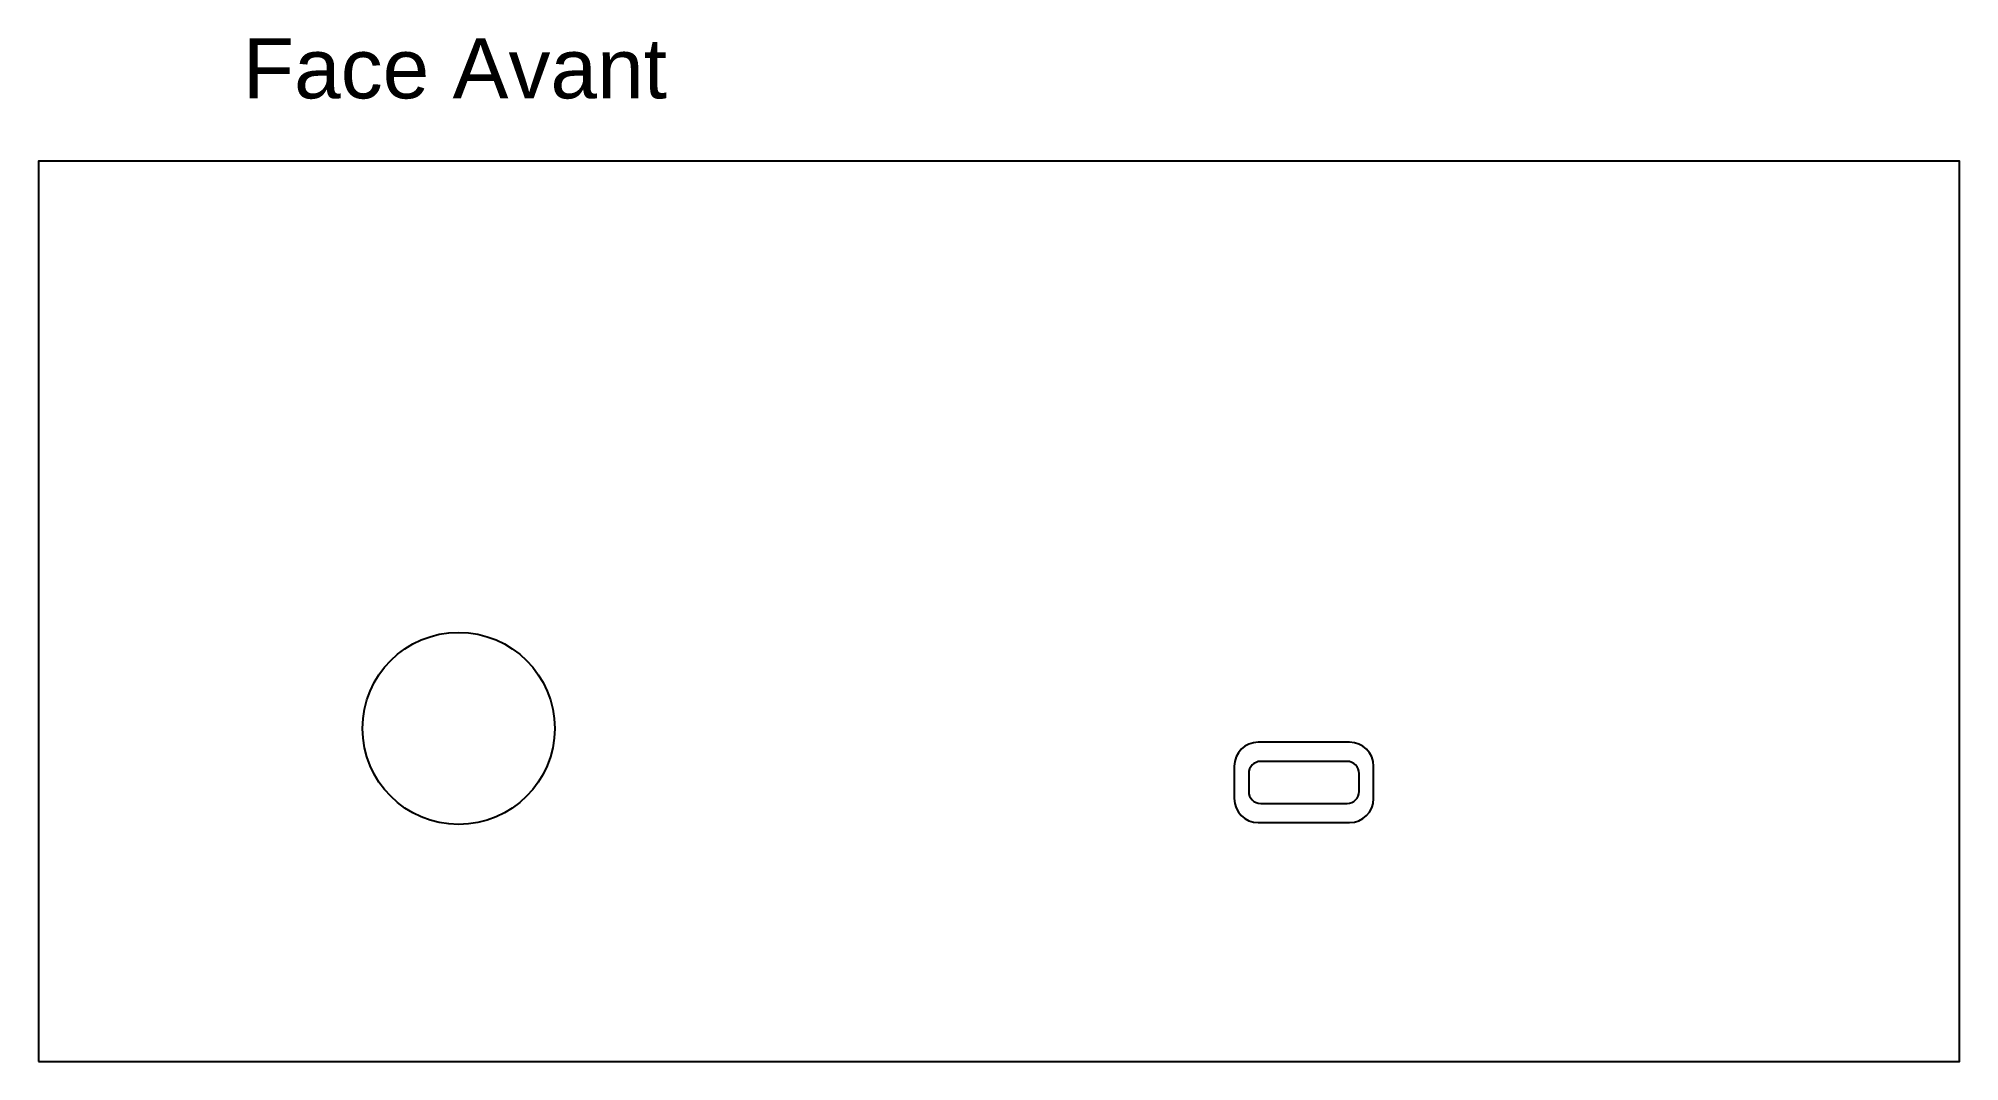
# Model space of a CAD drawing. Header units: millimetres. Extents: x 0 to 160, y -43 to 43.
import ezdxf

# ---------------------------------------------------------------- set-up
doc = ezdxf.new("R2010")
doc.units = ezdxf.units.MM
doc.layers.add('Défaut', color=178, linetype='Continuous', true_color=0x000000)
doc.styles.add('Helvetica Neue Regular', font='')
doc.styles.get('Helvetica Neue Regular').set_extended_font_data('Helvetica Neue')

msp = doc.modelspace()

# ---------------------------------------------------------------- linework, layer by layer
at = {"layer": 'Défaut'}
msp.add_lwpolyline([(-0.01, -42.58), (159.99, -42.58), (159.99, 32.42), (-0.01, 32.42)], close=True, dxfattribs=at)
msp.add_circle((34.99, -14.83, 42.58), 8, dxfattribs=at)
for centre, radius, start, end in [((101.59, -17.98, 42.58), 2, 90, 180), ((109.19, -17.98, 42.58), 2, 0, 90), ((101.79, -18.58, 42.58), 1, 90, 180), ((108.99, -18.58, 42.58), 1, 0, 90), ((101.59, -20.68, 42.58), 2, 180, 270), ((101.79, -20.08, 42.58), 1, 180, 270), ((108.99, -20.08, 42.58), 1, 270, 0), ((109.19, -20.68, 42.58), 2, 270, 0)]:
    msp.add_arc(centre, radius, start, end, dxfattribs=at)
for points in [[(109.19, -15.98, 42.58), (105.39, -15.98, 42.58), (101.59, -15.98, 42.58)], [(108.99, -17.58, 42.58), (105.39, -17.58, 42.58), (101.79, -17.58, 42.58)], [(99.59, -17.98, 42.58), (99.59, -19.33, 42.58), (99.59, -20.68, 42.58)], [(100.79, -18.58, 42.58), (100.79, -19.33, 42.58), (100.79, -20.08, 42.58)], [(109.99, -20.08, 42.58), (109.99, -19.33, 42.58), (109.99, -18.58, 42.58)], [(111.19, -20.68, 42.58), (111.19, -19.33, 42.58), (111.19, -17.98, 42.58)], [(101.79, -21.08, 42.58), (105.39, -21.08, 42.58), (108.99, -21.08, 42.58)], [(101.59, -22.68, 42.58), (105.39, -22.68, 42.58), (109.19, -22.68, 42.58)]]:
    msp.add_open_spline(points, degree=2, dxfattribs=at)

# ---------------------------------------------------------------- texts
at = {"layer": 'Défaut', "insert": (17.02, 37.58, 42.58), "char_height": 5, "width": 79.6721, "attachment_point": 7, "style": 'Helvetica Neue Regular'}
msp.add_mtext('Face Avant', dxfattribs=at)

doc.saveas('drawing.dxf')
